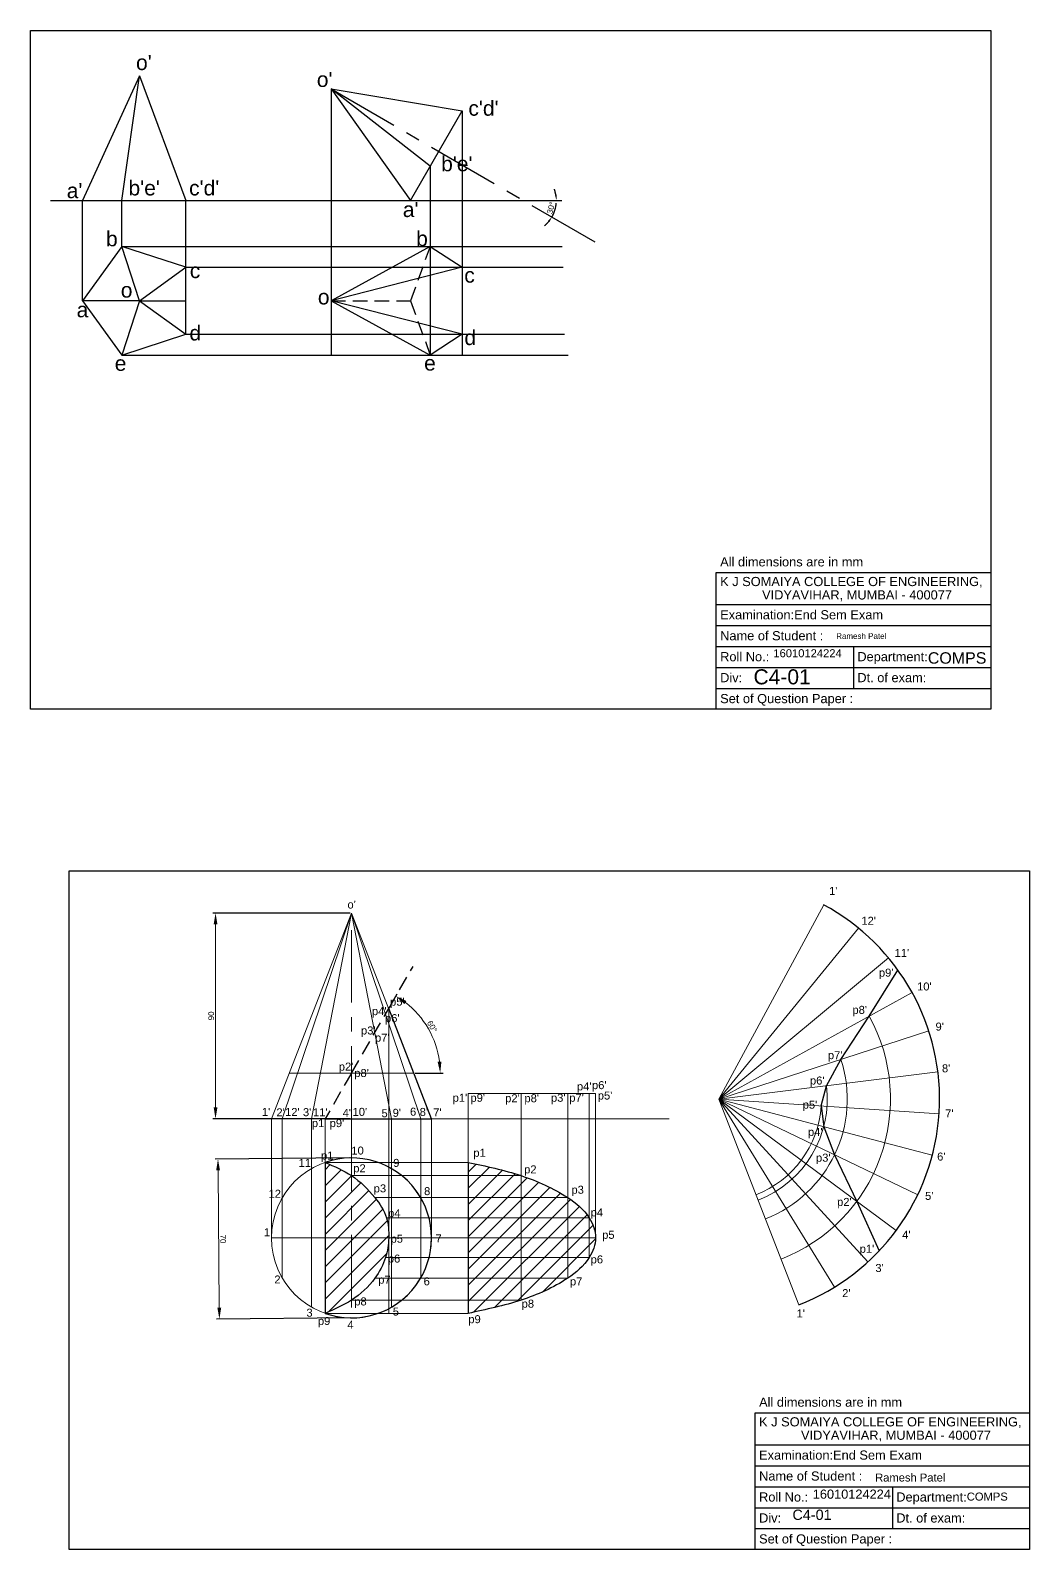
# Model space of a CAD drawing. Header units: millimetres. Extents: x 320 to 4122, y 180 to 2351.
# Drawn here: x 3158 to 3595, y 1215 to 1879 of the extents above; entities that cross this region are included whole.
import ezdxf

# ---------------------------------------------------------------- set-up
doc = ezdxf.new("R2010")
doc.units = ezdxf.units.MM
doc.linetypes.add('CENTER', pattern=[50.8, 31.75, -6.35, 6.35, -6.35])
doc.linetypes.add('HIDDEN', pattern=[9.525, 6.35, -3.175])
doc.styles.add('Annotative', font='arial.ttf')
doc.styles.get("Standard").update_dxf_attribs({"font": 'arial.ttf'})
doc.dimstyles.new('Copy of ISO-25', dxfattribs={"dimtxt": 2.5, "dimasz": 5, "dimexe": 1.25, "dimexo": 0.625, "dimtad": 1, "dimtoh": 1, "dimtxsty": 'Standard', "dimcen": 2.5, "dimadec": 0, "dimazin": 0, "dimtfac": 1, "dimtmove": 0, "dimatfit": 3, "dimfxl": 1, "dimlwd": 9, "dimarcsym": 0})
doc.dimstyles.new('ISO-25', dxfattribs={"dimtxt": 2.5, "dimasz": 2.5, "dimexe": 1.25, "dimexo": 0.625, "dimtad": 1, "dimtxsty": 'Standard', "dimcen": 2.5, "dimadec": 0, "dimazin": 0, "dimtfac": 1, "dimtmove": 0, "dimatfit": 3, "dimfxl": 1, "dimarcsym": 0})
pattern_1 = [(45, (1401.5303, 1468.1666), (-3.535534, 3.535534), [])]

# ---------------------------------------------------------------- blocks, each defined once
blk = doc.blocks.new('*D27')
at = {"color": 0, "linetype": 'HIDDEN', "lineweight": -2, "transparency": 16777216}
for start, end in [(9.97765, 19.9553), (329.82744, 360), (309.87214, 319.84979)]:
    blk.add_arc((3373.69, 1804.76), 14.37, start, end, dxfattribs=at)
at = {"color": 0, "linetype": 'HIDDEN', "lineweight": 9, "transparency": 16777216}
for points in [[(3388.27, 1807.29), (3387.44, 1807.21), (3388.07, 1804.76)], [(3384.34, 1795.73), (3385.02, 1795.25), (3386.12, 1797.54)]]:
    blk.add_solid(points, dxfattribs=at)
at = {"layer": 'Defpoints', "color": 0, "linetype": 'HIDDEN', "lineweight": 9, "transparency": 16777216}
for p in [(3289.54, 1853.68), (3166.89, 1804.76), (3390.52, 1804.76, 50), (3387.19, 1799.82), (3405.53, 1786.25)]:
    blk.add_point(p, dxfattribs=at)
at = {"color": 0, "linetype": 'HIDDEN', "transparency": 16777216, "insert": (3385.74, 1801.51), "char_height": 2.5, "attachment_point": 5, "rotation": 74.91372}
blk.add_mtext('30°', dxfattribs=at)
blk = doc.blocks.new('*U37')
at = {"lineweight": 9}
blk.add_line((-25.3, 41.12), (25.3, -41.12), dxfattribs=at)
blk = doc.blocks.new('*U38')
at = {"color": 0, "linetype": 'ByBlock', "lineweight": -2, "transparency": 16777216}
for p, rotation in [((1802.74, 138.59), 120.0345967717313), ((1810.37, 133.48), 109.1223607015739), ((1816.89, 127.02), 98.21012463141652), ((1822.07, 119.44), 87.29788856125911), ((1825.73, 111.01), 76.38565249110171), ((1827.72, 102.05), 65.47341642094432), ((1827.98, 92.87), 54.56118035078692), ((1826.5, 83.81), 43.64894428062951), ((1823.33, 75.2), 32.73670821047211), ((1818.58, 67.33), 21.82447214031475), ((1812.43, 60.51), 10.9122360701573)]:
    blk.add_blockref('*U37', p, dxfattribs=dict(at, rotation=rotation))
blk.add_blockref('*U37', (1805.11, 54.98), dxfattribs=at)
blk = doc.blocks.new('*D39')
at = {"color": 0, "lineweight": -2, "transparency": 16777216}
for p, q in [((3297.55, 1385.94), (3238.82, 1385.41)), ((3298.17, 1315.94), (3239.44, 1315.42))]:
    blk.add_line(p, q, dxfattribs=at)
at = {"color": 0, "lineweight": 9, "transparency": 16777216}
blk.add_line((3240.11, 1380.42), (3240.65, 1320.43), dxfattribs=at)
for points in [[(3240.95, 1380.43), (3239.28, 1380.42), (3240.07, 1385.42)], [(3241.48, 1320.43), (3239.81, 1320.42), (3240.69, 1315.43)]]:
    blk.add_solid(points, dxfattribs=at)
at = {"layer": 'Defpoints', "color": 0, "lineweight": 9, "transparency": 16777216}
for p in [(3298.17, 1385.94), (3298.79, 1315.94), (3240.69, 1315.43)]:
    blk.add_point(p, dxfattribs=at)
at = {"color": 0, "lineweight": 9, "transparency": 16777216, "insert": (3242.28, 1350.44), "char_height": 2.5, "attachment_point": 5, "rotation": 270.51083}
blk.add_mtext('70', dxfattribs=at)
blk = doc.blocks.new('*D40')
at = {"color": 0, "lineweight": -2, "transparency": 16777216}
for p, q in [((3297.86, 1493.06), (3237.75, 1493.06)), ((3297.86, 1403.06), (3237.75, 1403.06))]:
    blk.add_line(p, q, dxfattribs=at)
at = {"color": 0, "lineweight": 9, "transparency": 16777216}
blk.add_line((3239, 1408.06), (3239, 1488.06), dxfattribs=at)
for points in [[(3238.17, 1488.06), (3239.84, 1488.06), (3239, 1493.06)], [(3238.17, 1408.06), (3239.84, 1408.06), (3239, 1403.06)]]:
    blk.add_solid(points, dxfattribs=at)
at = {"layer": 'Defpoints', "color": 0, "lineweight": 9, "transparency": 16777216}
for p in [(3239, 1493.06), (3298.48, 1493.06), (3298.48, 1403.06)]:
    blk.add_point(p, dxfattribs=at)
at = {"color": 0, "lineweight": 9, "transparency": 16777216, "insert": (3237.1, 1448.06), "char_height": 2.5, "attachment_point": 5, "rotation": 90}
blk.add_mtext('90', dxfattribs=at)
blk = doc.blocks.new('*D41')
at = {"color": 0, "lineweight": -2, "transparency": 16777216}
for p, q in [((3315.06, 1451.78), (3318.51, 1457.75)), ((3326.33, 1423.06), (3338.53, 1423.06))]:
    blk.add_line(p, q, dxfattribs=at)
at = {"color": 0, "lineweight": 9, "transparency": 16777216}
blk.add_arc((3298.48, 1423.06), 38.8, 7.38883, 52.61117, dxfattribs=at)
for points in [[(3321.58, 1453.2), (3322.5, 1454.58), (3317.88, 1456.66)], [(3337.79, 1428.11), (3336.13, 1428), (3337.28, 1423.06)]]:
    blk.add_solid(points, dxfattribs=at)
at = {"layer": 'Defpoints', "color": 0, "lineweight": 9, "transparency": 16777216}
for p in [(3314.75, 1451.24), (3334.94, 1436.33), (3271.26, 1423.06), (3298.48, 1423.06), (3325.7, 1423.06)]:
    blk.add_point(p, dxfattribs=at)
at = {"color": 0, "lineweight": 9, "transparency": 16777216, "insert": (3333.73, 1443.41), "char_height": 2.5, "attachment_point": 5, "rotation": 300}
blk.add_mtext('60°', dxfattribs=at)

msp = doc.modelspace()

# ---------------------------------------------------------------- hatches: boundary and pattern name
at = {"lineweight": 30}
h = msp.add_hatch(dxfattribs=at)
h.set_pattern_fill('ANSI31', color=0, scale=40)
h.set_pattern_definition(pattern_1)
edge = h.paths.add_edge_path()
edge.add_spline(control_points=[(3298.482, 1378.165), (3294.912, 1380.534), (3290.924, 1382.259), (3286.935, 1383.983)], knot_values=[0, 0, 0, 0, 12.9299762, 12.9299762, 12.9299762, 12.9299762], degree=3, periodic=0)
edge.add_line((3286.935, 1383.983), (3286.935, 1317.903))
edge.add_spline(control_points=[(3286.935, 1317.903), (3290.903, 1319.638), (3294.871, 1321.373), (3298.482, 1323.721)], knot_values=[0, 0, 0, 0, 12.9299762, 12.9299762, 12.9299762, 12.9299762], degree=3, periodic=0)
edge.add_line((3298.482, 1323.721), (3298.482, 1378.165))
edge = h.paths.add_edge_path()
edge.add_spline(control_points=[(3314.748, 1353.642), (3314.667, 1355.733), (3314.378, 1357.803), (3313.755, 1359.761)], knot_values=[37.0967198, 37.0967198, 37.0967198, 37.0967198, 43.3045319, 43.3045319, 43.3045319, 43.3045319], degree=3, periodic=0)
edge.add_spline(control_points=[(3313.755, 1359.761), (3312.733, 1362.971), (3310.811, 1365.879), (3308.664, 1368.579)], knot_values=[0, 0, 0, 0, 10.1819545, 10.1819545, 10.1819545, 10.1819545], degree=3, periodic=0)
edge.add_spline(control_points=[(3308.664, 1368.579), (3305.716, 1372.287), (3302.344, 1375.603), (3298.482, 1378.165)], knot_values=[0, 0, 0, 0, 13.984789, 13.984789, 13.984789, 13.984789], degree=3, periodic=0)
edge.add_line((3298.482, 1378.165), (3298.482, 1323.721))
edge.add_spline(control_points=[(3298.482, 1323.721), (3302.388, 1326.261), (3305.877, 1329.518), (3308.664, 1333.307)], knot_values=[0, 0, 0, 0, 13.984789, 13.984789, 13.984789, 13.984789], degree=3, periodic=0)
edge.add_spline(control_points=[(3308.664, 1333.307), (3310.695, 1336.069), (3312.353, 1339.113), (3313.372, 1342.347)], knot_values=[0, 0, 0, 0, 10.1915731, 10.1915731, 10.1915731, 10.1915731], degree=3, periodic=0)
edge.add_spline(control_points=[(3313.372, 1342.347), (3314.242, 1345.108), (3314.645, 1348.008), (3314.748, 1350.943)], knot_values=[0, 0, 0, 0, 8.7059748, 8.7059748, 8.7059748, 8.7059748], degree=3, periodic=0)
edge.add_line((3314.748, 1350.943), (3314.748, 1353.642))
h = msp.add_hatch(dxfattribs=at)
h.set_pattern_fill('ANSI31', color=0, scale=40)
h.set_pattern_definition(pattern_1)
edge = h.paths.add_edge_path()
edge.add_spline(control_points=[(3372.649, 1378.165), (3365.113, 1380.646), (3357.334, 1382.315), (3349.554, 1383.983)], knot_values=[0, 0, 0, 0, 23.8156311, 23.8156311, 23.8156311, 23.8156311], degree=3, periodic=0)
edge.add_line((3349.554, 1383.983), (3349.554, 1378.165))
edge.add_line((3349.554, 1378.165), (3372.649, 1378.165))
h.paths.add_polyline_path([(3372.649, 1378.165), (3349.554, 1378.165), (3349.554, 1368.579), (3372.649, 1368.579)])
h.paths.add_polyline_path([(3372.649, 1368.579), (3349.554, 1368.579), (3349.554, 1359.761), (3372.649, 1359.761)])
h.paths.add_polyline_path([(3372.649, 1359.761), (3349.554, 1359.761), (3349.554, 1350.943), (3372.649, 1350.943)])
h.paths.add_polyline_path([(3372.649, 1350.943), (3349.554, 1350.943), (3349.554, 1342.347), (3372.649, 1342.347)])
h.paths.add_polyline_path([(3372.649, 1342.347), (3349.554, 1342.347), (3349.554, 1333.307), (3372.649, 1333.307)])
h.paths.add_polyline_path([(3372.649, 1333.307), (3349.554, 1333.307), (3349.554, 1323.721), (3372.649, 1323.721)])
edge = h.paths.add_edge_path()
edge.add_spline(control_points=[(3349.554, 1317.903), (3357.326, 1319.58), (3365.097, 1321.258), (3372.649, 1323.721)], knot_values=[0, 0, 0, 0, 23.8156311, 23.8156311, 23.8156311, 23.8156311], degree=3, periodic=0)
edge.add_line((3372.649, 1323.721), (3349.554, 1323.721))
edge.add_line((3349.554, 1323.721), (3349.554, 1317.903))
edge = h.paths.add_edge_path()
edge.add_spline(control_points=[(3372.649, 1323.721), (3379.785, 1326.049), (3386.726, 1329.079), (3393.012, 1333.307)], knot_values=[0, 0, 0, 0, 22.5075747, 22.5075747, 22.5075747, 22.5075747], degree=3, periodic=0)
edge.add_line((3393.012, 1333.307), (3372.649, 1333.307))
edge.add_line((3372.649, 1333.307), (3372.649, 1323.721))
h.paths.add_polyline_path([(3393.012, 1342.347), (3372.649, 1342.347), (3372.649, 1333.307), (3393.012, 1333.307)])
h.paths.add_polyline_path([(3393.012, 1350.943), (3372.649, 1350.943), (3372.649, 1342.347), (3393.012, 1342.347)])
h.paths.add_polyline_path([(3393.012, 1359.761), (3372.649, 1359.761), (3372.649, 1350.943), (3393.012, 1350.943)])
h.paths.add_polyline_path([(3393.012, 1368.579), (3372.649, 1368.579), (3372.649, 1359.761), (3393.012, 1359.761)])
edge = h.paths.add_edge_path()
edge.add_spline(control_points=[(3393.012, 1368.579), (3386.675, 1372.751), (3379.77, 1375.821), (3372.649, 1378.165)], knot_values=[0, 0, 0, 0, 22.5075747, 22.5075747, 22.5075747, 22.5075747], degree=3, periodic=0)
edge.add_line((3372.649, 1378.165), (3372.649, 1368.579))
edge.add_line((3372.649, 1368.579), (3393.012, 1368.579))
edge = h.paths.add_edge_path()
edge.add_spline(control_points=[(3402.428, 1359.761), (3400.09, 1363.434), (3396.645, 1366.187), (3393.012, 1368.579)], knot_values=[0, 0, 0, 0, 12.8996252, 12.8996252, 12.8996252, 12.8996252], degree=3, periodic=0)
edge.add_line((3393.012, 1368.579), (3393.012, 1359.761))
edge.add_line((3393.012, 1359.761), (3402.428, 1359.761))
h.paths.add_polyline_path([(3402.428, 1359.761), (3393.012, 1359.761), (3393.012, 1350.943), (3402.428, 1350.943)])
h.paths.add_polyline_path([(3402.428, 1350.943), (3393.012, 1350.943), (3393.012, 1342.347), (3402.428, 1342.347)])
edge = h.paths.add_edge_path()
edge.add_spline(control_points=[(3393.012, 1333.307), (3396.658, 1335.759), (3400.082, 1338.615), (3402.428, 1342.347)], knot_values=[0, 0, 0, 0, 13.051927, 13.051927, 13.051927, 13.051927], degree=3, periodic=0)
edge.add_line((3402.428, 1342.347), (3393.012, 1342.347))
edge.add_line((3393.012, 1342.347), (3393.012, 1333.307))
edge = h.paths.add_edge_path()
edge.add_spline(control_points=[(3405.18, 1351.157), (3405.155, 1354.172), (3404.063, 1357.191), (3402.428, 1359.761)], knot_values=[59.222831, 59.222831, 59.222831, 59.222831, 68.2470268, 68.2470268, 68.2470268, 68.2470268], degree=3, periodic=0)
edge.add_line((3402.428, 1359.761), (3402.428, 1350.943))
edge.add_line((3402.428, 1350.943), (3405.18, 1350.943))
edge.add_line((3405.18, 1350.943), (3405.18, 1351.157))
edge = h.paths.add_edge_path()
edge.add_spline(control_points=[(3402.428, 1342.347), (3404.049, 1344.927), (3405.155, 1347.928), (3405.18, 1350.943)], knot_values=[0, 0, 0, 0, 9.0264612, 9.0264612, 9.0264612, 9.0264612], degree=3, periodic=0)
edge.add_line((3405.18, 1350.943), (3402.428, 1350.943))
edge.add_line((3402.428, 1350.943), (3402.428, 1342.347))

# ---------------------------------------------------------------- linework, layer by layer
at = {"lineweight": -3}
for p, q in [((3158.023, 1879.18), (3578.023, 1879.18)), ((3158.023, 1582.18), (3158.023, 1879.18)), ((3578.023, 1879.18), (3578.023, 1582.18)), ((3458.023, 1642.003), (3578.023, 1642.003)), ((3458.023, 1582.18), (3458.023, 1642.003)), ((3578.023, 1637.18), (3578.023, 1582.18)), ((3458.023, 1628.013), (3578.023, 1628.013)), ((3458.023, 1618.847), (3578.023, 1618.847)), ((3458.023, 1609.68), (3578.023, 1609.68)), ((3518.023, 1609.68), (3518.023, 1591.347)), ((3458.023, 1600.513), (3578.023, 1600.513)), ((3458.023, 1591.347), (3578.023, 1591.347)), ((3578.023, 1582.18), (3158.023, 1582.18)), ((3578.023, 1582.18), (3458.023, 1582.18)), ((3175.052, 1511.57), (3595.052, 1511.57)), ((3175.052, 1214.57), (3175.052, 1511.57)), ((3595.052, 1511.57), (3595.052, 1214.57)), ((3475.052, 1274.393), (3595.052, 1274.393)), ((3475.052, 1214.57), (3475.052, 1274.393)), ((3595.052, 1269.57), (3595.052, 1214.57)), ((3475.052, 1260.404), (3595.052, 1260.404)), ((3475.052, 1251.237), (3595.052, 1251.237)), ((3475.052, 1242.07), (3595.052, 1242.07)), ((3535.052, 1242.07), (3535.052, 1223.737)), ((3475.052, 1232.904), (3595.052, 1232.904)), ((3475.052, 1223.737), (3595.052, 1223.737)), ((3595.052, 1214.57), (3175.052, 1214.57)), ((3595.052, 1214.57), (3475.052, 1214.57))]:
    msp.add_line(p, q, dxfattribs=at)
at = {"color": 0, "lineweight": 30}
for p, q in [((3205.774, 1859.303), (3180.774, 1804.76)), ((3198.049, 1804.76), (3205.774, 1859.303)), ((3205.774, 1859.303), (3226, 1804.76)), ((3289.545, 1853.682), (3324.281, 1804.76)), ((3289.545, 1853.682), (3346.894, 1843.926)), ((3332.918, 1819.72), (3289.545, 1853.682)), ((3324.281, 1804.76), (3346.894, 1843.926)), ((3166.886, 1804.76), (3390.517, 1804.76, 50)), ((3180.774, 1760.925), (3180.774, 1804.76)), ((3198.049, 1784.701), (3198.049, 1804.76)), ((3226, 1775.62), (3226, 1804.76)), ((3205.774, 1760.925), (3198.049, 1784.701)), ((3332.918, 1784.701), (3289.545, 1760.925)), ((3332.918, 1784.701), (3346.894, 1775.62)), ((3205.774, 1760.925), (3226, 1775.62)), ((3346.894, 1775.62), (3289.545, 1760.925)), ((3346.894, 1775.62), (3346.894, 1746.23)), ((3205.774, 1760.925), (3180.774, 1760.925)), ((3205.774, 1760.925), (3198.049, 1737.149)), ((3205.774, 1760.925), (3226, 1746.23)), ((3205.774, 1760.925), (3226, 1760.925)), ((3346.894, 1746.23), (3289.545, 1760.925)), ((3289.545, 1760.925), (3332.918, 1737.149)), ((3346.894, 1746.23), (3332.918, 1737.149))]:
    msp.add_line(p, q, dxfattribs=at)
at = {"color": 0}
for p, q in [((3289.545, 1853.682), (3289.545, 1737.149, 47.329)), ((3346.894, 1843.926), (3346.894, 1737.149)), ((3332.918, 1819.72), (3332.918, 1737.149)), ((3198.049, 1784.701), (3390.558, 1784.701, 41.131)), ((3226, 1775.62), (3391.007, 1775.62, 39.974)), ((3226, 1746.23), (3391.665, 1746.23, 40.133)), ((3198.049, 1737.149), (3393.242, 1737.149, 41.589))]:
    msp.add_line(p, q, dxfattribs=at)
at = {"color": 0, "linetype": 'CENTER'}
msp.add_line((3289.545, 1853.682), (3405.534, 1786.249), dxfattribs=at)
at = {"color": 0, "lineweight": -3}
for p, q in [((3180.774, 1804.76), (3226, 1804.76)), ((3264.449, 1804.76, 21.813), (3288.066, 1804.76, 27.094))]:
    msp.add_line(p, q, dxfattribs=at)
at = {"color": 0, "linetype": 'HIDDEN', "lineweight": 30}
for p, q in [((3332.918, 1784.701), (3324.281, 1760.925, 15.815)), ((3289.545, 1760.925), (3324.281, 1760.925, 15.815)), ((3324.281, 1760.925, 15.815), (3332.918, 1737.149))]:
    msp.add_line(p, q, dxfattribs=at)
at = {"lineweight": 9}
for p, q in [((3263.482, 1403.063), (3298.482, 1493.063)), ((3298.482, 1493.063), (3268.171, 1403.063)), ((3298.482, 1493.063), (3280.982, 1403.063)), ((3298.482, 1493.063), (3333.482, 1403.063)), ((3298.482, 1493.063), (3315.982, 1403.063)), ((3328.793, 1403.063), (3298.482, 1493.063)), ((3314.748, 1451.236), (3314.748, 1317.903)), ((3325.704, 1423.063), (3271.26, 1423.063)), ((3298.482, 1423.063), (3325.704, 1423.063)), ((3349.554, 1414.153), (3405.18, 1414.153)), ((3349.554, 1414.153), (3349.554, 1317.903)), ((3372.649, 1414.153), (3372.649, 1323.721)), ((3393.012, 1414.153), (3393.012, 1333.307)), ((3402.428, 1414.153), (3402.428, 1342.347)), ((3405.18, 1414.153), (3405.18, 1350.943)), ((3459.109, 1411.648), (3494.109, 1321.648)), ((3459.109, 1411.648), (3494.109, 1321.648)), ((3247.454, 1403.063), (3437.362, 1403.063)), ((3263.482, 1350.943), (3263.482, 1403.063)), ((3268.171, 1333.443), (3268.171, 1403.063)), ((3280.982, 1320.632), (3280.982, 1403.063)), ((3286.935, 1403.063), (3286.935, 1397.313)), ((3286.935, 1383.983), (3286.935, 1403.063)), ((3315.982, 1381.254), (3315.982, 1403.063)), ((3315.982, 1403.063), (3315.982, 1320.632)), ((3328.793, 1333.443), (3328.793, 1403.063)), ((3333.482, 1350.943), (3333.482, 1403.063)), ((3286.935, 1383.983), (3349.554, 1383.983)), ((3298.482, 1378.165), (3372.649, 1378.165)), ((3308.664, 1368.579), (3393.012, 1368.579)), ((3313.755, 1359.761), (3402.428, 1359.761)), ((3263.482, 1350.943), (3314.748, 1350.943)), ((3314.748, 1350.943), (3333.482, 1350.943)), ((3333.482, 1350.943), (3314.748, 1350.943)), ((3333.482, 1350.943), (3405.18, 1350.943)), ((3313.372, 1342.347), (3402.428, 1342.347)), ((3308.664, 1333.307), (3393.012, 1333.307)), ((3298.482, 1323.721), (3372.649, 1323.721)), ((3286.935, 1317.903), (3349.554, 1317.903))]:
    msp.add_line(p, q, dxfattribs=at)
at = {"linetype": 'CENTER', "lineweight": 9}
for q in [(3298.482, 1493.063), (3298.482, 1423.063), (3298.482, 1315.943)]:
    msp.add_line((3298.482, 1403.063), q, dxfattribs=at)
at = {"linetype": 'HIDDEN', "lineweight": 30}
for p, q in [((3314.748, 1451.236), (3325.406, 1469.696)), ((3298.482, 1423.063), (3314.748, 1451.236)), ((3298.482, 1423.063), (3286.935, 1403.063))]:
    msp.add_line(p, q, dxfattribs=at)
at = {"lineweight": 30}
for p, q in [((3524.862, 1447.947), (3537.473, 1468.075)), ((3333.482, 1403.063), (3314.748, 1451.236)), ((3512.547, 1428.999), (3524.862, 1447.947)), ((3506.184, 1417.492), (3512.547, 1428.999)), ((3503.886, 1408.646), (3506.184, 1417.492)), ((3286.935, 1403.063), (3333.482, 1403.063)), ((3503.886, 1408.646), (3504.982, 1399.572)), ((3504.982, 1399.572), (3509.752, 1387.318)), ((3286.935, 1383.983), (3286.935, 1317.903)), ((3349.554, 1383.983), (3349.554, 1317.903)), ((3509.752, 1387.318), (3519.427, 1366.896)), ((3519.427, 1366.896), (3529.239, 1345.264))]:
    msp.add_line(p, q, dxfattribs=at)
at = {"color": 0, "lineweight": 30}
msp.add_lwpolyline([(3180.774, 1760.925), (3198.049, 1737.149), (3226, 1746.23), (3226, 1775.62), (3198.049, 1784.701)], close=True, dxfattribs=at)
at = {"lineweight": 9}
msp.add_circle((3298.482, 1350.943), 35, dxfattribs=at)
at = {"lineweight": 30}
for centre, radius, start, end in [((3459.109, 1411.648), 96.566, 291.250506, 61.725506), ((3298.482, 1350.943), 35, 250.736418, 109.263582)]:
    msp.add_arc(centre, radius, start, end, dxfattribs=at)
at = {"lineweight": 9}
for radius, end in [(75.107, 28.900705), (56.185, 17.988469), (47.436, 7.076233), (44.878, 356.163997)]:
    msp.add_arc((3459.109, 1411.648), radius, 291.250506, end, dxfattribs=at)
at = {"lineweight": 30}
for points in [[(3286.935, 1383.983), (3298.482, 1378.165), (3308.664, 1368.579), (3313.755, 1359.761), (3314.748, 1350.943), (3313.372, 1342.347), (3308.664, 1333.307), (3298.482, 1323.721), (3286.935, 1317.903)], [(3349.554, 1383.983), (3372.649, 1378.165), (3393.012, 1368.579), (3402.428, 1359.761), (3405.18, 1350.943), (3402.428, 1342.347), (3393.012, 1333.307), (3372.649, 1323.721), (3349.554, 1317.903)]]:
    msp.add_spline(points, degree=3, dxfattribs=at)

# ---------------------------------------------------------------- block references
at = {"lineweight": 9}
msp.add_blockref('*U38', (1679.304, 1315.544), dxfattribs=at)

# ---------------------------------------------------------------- texts
at = {"lineweight": -3}
for s, height, p in [('All dimensions are in mm', 4.00791, (3459.701, 1644.686)), ('K J SOMAIYA COLLEGE OF ENGINEERING, ', 4.00791, (3459.701, 1636.078)), ('VIDYAVIHAR, MUMBAI - 400077', 4.00791, (3478.037, 1630.226)), ('Examination:End Sem Exam ', 4.00791, (3459.701, 1621.529)), ('Name of Student : ', 4.00791, (3459.701, 1612.363)), ('Roll No.: ', 4.0079, (3459.701, 1603.196)), ('Department: ', 4.00791, (3519.701, 1603.196)), ('Div: ', 4.0079, (3459.701, 1594.029)), ('Dt. of exam:', 4.00791, (3519.701, 1594.029)), ('Set of Question Paper : ', 4.00791, (3459.701, 1584.863)), ('All dimensions are in mm', 4.00791, (3476.73, 1277.076)), ('K J SOMAIYA COLLEGE OF ENGINEERING, ', 4.00791, (3476.73, 1268.468)), ('VIDYAVIHAR, MUMBAI - 400077', 4.00791, (3495.066, 1262.616)), ('Examination:End Sem Exam ', 4.00791, (3476.73, 1253.919)), ('Name of Student : ', 4.00791, (3476.73, 1244.753)), ('Roll No.: ', 4.0079, (3476.73, 1235.586)), ('Department: ', 4.00791, (3536.73, 1235.586)), ('Div: ', 4.0079, (3476.73, 1226.419)), ('Dt. of exam:', 4.00791, (3536.73, 1226.419)), ('Set of Question Paper : ', 4.00791, (3476.73, 1217.253))]:
    msp.add_text(s, height=height, dxfattribs=at).set_placement(p)
at = {"lineweight": 9}
for s, p in [("1'", (3507.328, 1500.966)), ("o'", (3296.697, 1495.013)), ("12'", (3521.47, 1487.92)), ("11'", (3535.987, 1473.845)), ("p9'", (3529.127, 1465.228)), ("10'", (3545.823, 1459.172)), ("p5'", (3315.339, 1452.535)), ("p4'", (3307.405, 1448.376)), ("p6'", (3313.113, 1445.321)), ("p8'", (3517.563, 1448.943)), ("p3'", (3302.615, 1439.924)), ("9'", (3553.902, 1441.623)), ("p7'", (3308.743, 1436.79)), ("p7'", (3506.826, 1429.115)), ("p2'", (3292.912, 1424.114)), ("p8'", (3299.675, 1421.314)), ("8'", (3556.712, 1423.372)), ("p4'", (3397.062, 1415.47)), ("p6'", (3403.635, 1416.007)), ("p6'", (3498.977, 1418.024)), ("p1'", (3342.685, 1410.489)), ("p9'", (3350.486, 1410.489)), ("p2'", (3365.666, 1410.278)), ("p8'", (3374.099, 1410.278)), ("p3'", (3385.695, 1410.489)), ("p7'", (3393.706, 1410.489)), ("p5'", (3406.191, 1411.465)), ("p5'", (3495.809, 1407.474)), ("1'", (3259.303, 1404.325)), ("2'", (3265.609, 1404.101)), ("12'", (3269.409, 1404.249)), ("3'", (3277.238, 1404.183)), ("p1'", (3281.122, 1399.406)), ("11'", (3281.622, 1404.157)), ("p9'", (3288.922, 1399.406)), ("4'", (3294.583, 1403.862)), ("10'", (3298.926, 1404.326)), ("5'", (3311.582, 1403.704)), ("9'", (3316.454, 1403.919)), ("6'", (3324.054, 1404.408)), ("8'", (3328.288, 1404.295)), ("7'", (3334.198, 1404.092)), ("7'", (3558.118, 1403.657)), ("p4'", (3498.106, 1395.548)), ('10', (3298.4, 1387.391)), ('p1', (3351.748, 1386.419)), ('11', (3275.314, 1382.023)), ('p1', (3285.133, 1385.204)), ('p2', (3299.226, 1379.641)), ('9', (3316.717, 1381.998)), ('p2', (3373.967, 1379.149)), ("p3'", (3501.608, 1384.274)), ("6'", (3554.605, 1384.764)), ('12', (3262.18, 1368.502)), ('p3', (3308.171, 1370.844)), ('8', (3330.207, 1369.643)), ('p3', (3394.665, 1370.257)), ("5'", (3549.335, 1367.566)), ('p4', (3314.472, 1360.004)), ('p4', (3403.074, 1360.371)), ("p2'", (3510.85, 1364.926)), ('1', (3260.169, 1351.653)), ('p5', (3315.537, 1348.822)), ('7', (3335.204, 1348.926)), ('p5', (3408.096, 1350.538)), ("4'", (3539.314, 1350.572)), ('p6', (3314.35, 1340.139)), ('p6', (3403.058, 1339.78)), ("p1'", (3520.736, 1344.429)), ("3'", (3527.581, 1336.033)), ('2', (3264.72, 1330.996)), ('p7', (3310.136, 1330.903)), ('6', (3329.992, 1330.204)), ('p7', (3394.007, 1330.15)), ('p8', (3299.67, 1321.396)), ('p8', (3372.875, 1320.415)), ("2'", (3513.073, 1325.013)), ('3', (3278.744, 1316.466)), ('p9', (3283.765, 1312.84)), ('5', (3316.524, 1316.972)), ('p9', (3349.558, 1313.621)), ("1'", (3493.104, 1316.132)), ('4', (3296.639, 1311.161))]:
    msp.add_text(s, height=3.5, dxfattribs=at).set_placement(p)
at = {"color": 0, "linetype": 'HIDDEN', "attachment_point": 1, "style": 'Annotative'}
for s, insert, char_height, width in [("o'", (3204.224, 1868.408), 6.5759, 14.35582), ("o'", (3283.29, 1861.014), 6.5759, 14.35582), ("c'd'", (3349.594, 1848.425), 6.5759, 10.11626), ("b'e'", (3337.673, 1824.12), 6.5759, 12.04317), ("a'", (3173.907, 1812.357), 6.5759, 8.5528), ("b'e'", (3200.94, 1813.552), 6.5759, 12.04317), ("c'd'", (3227.435, 1813.552), 6.5759, 10.11626), ("a'", (3320.907, 1804.1), 6.5759, 8.5528), ('b', (3191.085, 1791.304), 6.576, 7.4142), ('b', (3326.756, 1791.385, 27.499), 6.576, 7.4142), ('c', (3227.739, 1777.39, 50), 6.576, 10.44167), ('c', (3347.801, 1775.395), 6.576, 10.44167), ('o', (3197.549, 1768.869), 6.576, 2.87129), ('o', (3283.75, 1765.873), 6.576, 2.87129), ('a', (3178.241, 1760.234), 6.576, 5.35288), ('d', (3227.59, 1750.102), 6.576, 11.26688), ('d', (3347.859, 1748.106), 6.576, 11.26688), ('e', (3194.916, 1736.819), 6.576, 21.40707), ('e', (3330.227, 1736.936), 6.576, 21.40707)]:
    msp.add_mtext(s, dxfattribs=dict(at, insert=insert, char_height=char_height, width=width))
at = {"color": 0, "lineweight": -3, "width": 67.57155, "attachment_point": 1, "style": 'Annotative'}
for insert, char_height in [((3510.451, 1615.471), 2.5), ((3527.48, 1247.861), 3.5)]:
    msp.add_mtext('Ramesh Patel', dxfattribs=dict(at, insert=insert, char_height=char_height))
at = {"color": 0, "linetype": 'CENTER', "lineweight": -3, "attachment_point": 1}
for s, width, gutter_width, insert, char_height in [('16010124224', 35.49995, 33.072, (3482.969, 1608.449), 3.5), ('C4-01', 37.18188, 32.88, (3474.297, 1599.676), 6.5759), ('16010124224', 35.29298, 32.88, (3500.202, 1240.839), 4), ('C4-01', 37.18188, 32.88, (3491.326, 1232.066), 4.5)]:
    msp.add_mtext_dynamic_manual_height_columns(s, width=width, gutter_width=gutter_width, heights=[0], dxfattribs=dict(at, insert=insert, char_height=char_height))
at = {"color": 0, "linetype": 'CENTER', "lineweight": -3, "width": 17.92962, "attachment_point": 1, "style": 'Annotative'}
for insert, char_height in [((3550.54, 1607.131), 5), ((3567.569, 1239.521), 3.5)]:
    msp.add_mtext('COMPS', dxfattribs=dict(at, insert=insert, char_height=char_height))

# ---------------------------------------------------------------- dimensions: what is measured, and where the dimension line sits
at = {"color": 0, "linetype": 'HIDDEN'}
dim = msp.add_angular_dim_2l(base=(3387.192, 1799.816), line1=((3289.545, 1853.682), (3405.534, 1786.249)), line2=((3166.886, 1804.76), (3390.517, 1804.76, 50)), dimstyle='ISO-25', dxfattribs=at)
dim.commit()
dim.dimension.update_dxf_attribs({"geometry": '*D27', "text_midpoint": (3385.737, 1801.514)})
at = {"lineweight": 9}
dim = msp.add_linear_dim(base=(3239.003, 1493.063), p1=(3298.482, 1403.063), p2=(3298.482, 1493.063), angle=90, dimstyle='Copy of ISO-25', dxfattribs=at)
dim.commit()
dim.dimension.update_dxf_attribs({"geometry": '*D40', "text_midpoint": (3237.101, 1448.063)})
dim = msp.add_angular_dim_2l(base=(3334.941, 1436.333), line1=((3325.704, 1423.063), (3271.26, 1423.063)), line2=((3298.482, 1423.063), (3314.748, 1451.236)), dimstyle='Copy of ISO-25', dxfattribs=at)
dim.commit()
dim.dimension.update_dxf_attribs({"geometry": '*D41', "text_midpoint": (3333.73, 1443.413)})
dim = msp.add_aligned_dim(p1=(3298.17, 1385.942), p2=(3298.794, 1315.944), distance=-58.104, dimstyle='Copy of ISO-25', dxfattribs=at)
dim.commit()
dim.dimension.update_dxf_attribs({"geometry": '*D39', "text_midpoint": (3242.282, 1350.442)})

doc.saveas('drawing.dxf')
